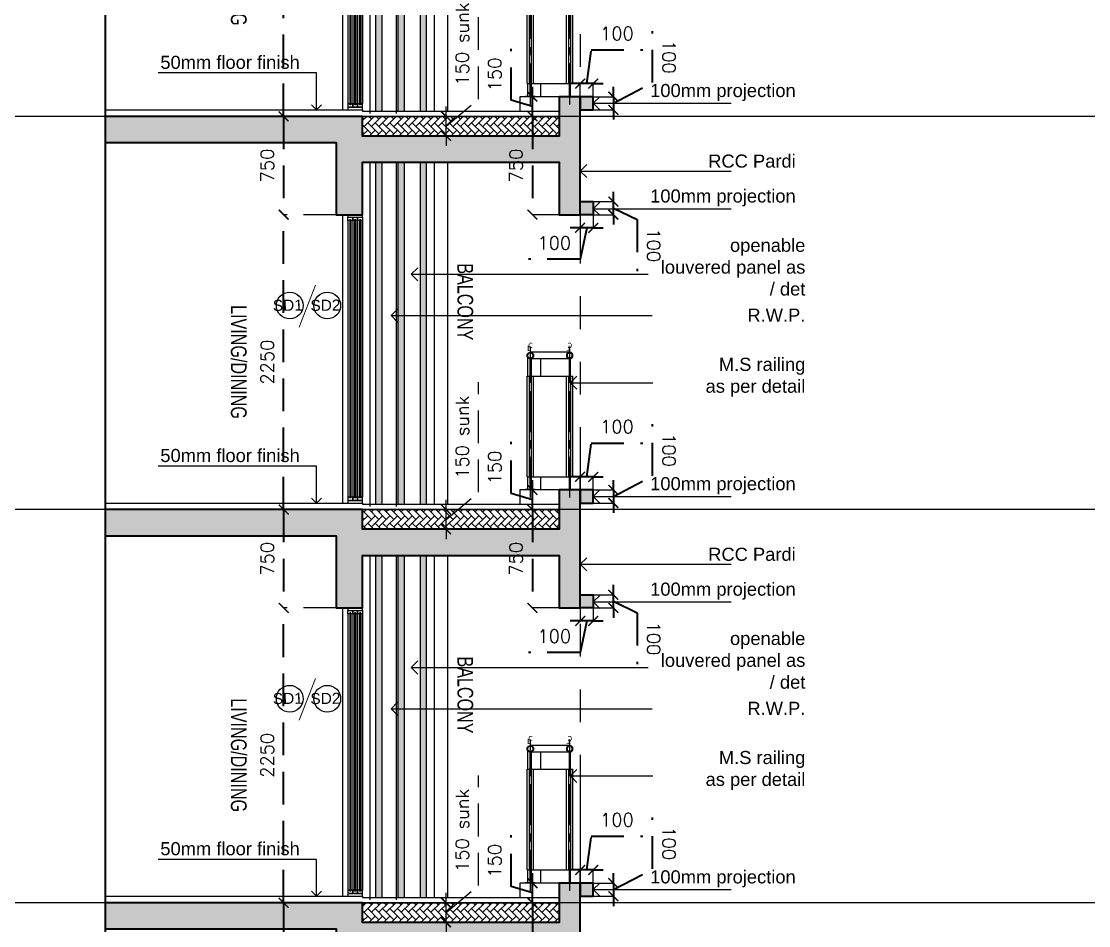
# Model space of a CAD drawing. Header units: millimetres. Extents: x 1066295 to 1300022, y -5734212 to -5454663.
# Drawn here: x 1157993 to 1166134, y -5626168 to -5619268 of the extents above; entities that cross this region are included whole.
import ezdxf
from ezdxf.enums import TextEntityAlignment as Align

# ---------------------------------------------------------------- set-up
doc = ezdxf.new("R2010")
doc.units = ezdxf.units.MM
doc.header["$LTSCALE"] = 1000
doc.header["$MEASUREMENT"] = 0
for name, pattern in [('AUDIT_D_120904163729-0', [0]), ('T9_PROFILE SECTIONS$0$AUDIT_D_120904163729-0', [0]), ('T9_PROFILE SECTIONS$0$CENTER', [2, 1.25, -0.25, 0.25, -0.25]), ('T9_PROFILE SECTIONS$0$HIDDEN', [0.375, 0.25, -0.125]), ('T9_PROFILE SECTIONS$0$HIDDEN2', [0.1875, 0.125, -0.0625]), ('T9_PROFILE SECTIONS$0$PHANTOM2', [1.25, 0.625, -0.125, 0.125, -0.125, 0.125, -0.125]), ('T9_PROFILE SECTIONS$0$T10(T7 IS SIMILAR BUT MIRROR) - DIMENSION & TEXTING$0$HIDDEN', [0.375, 0.25, -0.125]), ('T9_PROFILE SECTIONS$0$T8_PROFILE SECTIONS$0$HIDDEN', [0.375, 0.25, -0.125])]:
    doc.linetypes.add(name, pattern=pattern)
doc.layers.get('0').update_dxf_attribs({"linetype": 'AUDIT_D_120904163729-0'})
for name, color, linetype in [('T9_PROFILE SECTIONS$0$a-alu frame', 4, 'Continuous'), ('T9_PROFILE SECTIONS$0$A-BUILDING LINE TURNS HERE', 252, 'T9_PROFILE SECTIONS$0$PHANTOM2'), ('T9_PROFILE SECTIONS$0$A-DIM', 2, 'Continuous'), ('T9_PROFILE SECTIONS$0$a-ele', 8, 'Continuous'), ('T9_PROFILE SECTIONS$0$A-SUNK SLAB', 251, 'T9_PROFILE SECTIONS$0$AUDIT_D_120904163729-0'), ('T9_PROFILE SECTIONS$0$a-window', 5, 'Continuous'), ('T9_PROFILE SECTIONS$0$DETAIL TEXT', 84, 'T9_PROFILE SECTIONS$0$HIDDEN'), ('T9_PROFILE SECTIONS$0$Elev 01', 8, 'Continuous'), ('T9_PROFILE SECTIONS$0$Elev 01 @ 1', 8, 'Continuous'), ('T9_PROFILE SECTIONS$0$ELEV 5', 8, 'Continuous'), ('T9_PROFILE SECTIONS$0$F.F.L', 36, 'Continuous'), ('T9_PROFILE SECTIONS$0$GLASS', 5, 'Continuous'), ('T9_PROFILE SECTIONS$0$HATCH 150', 8, 'Continuous'), ('T9_PROFILE SECTIONS$0$Leader', 2, 'T9_PROFILE SECTIONS$0$AUDIT_D_120904163729-0'), ('T9_PROFILE SECTIONS$0$LEVEL', 7, 'Continuous'), ('T9_PROFILE SECTIONS$0$T10(T7 IS SIMILAR BUT MIRROR) - DIMENSION & TEXTING$0$A-DIMENSIONS', 2, 'T9_PROFILE SECTIONS$0$T10(T7 IS SIMILAR BUT MIRROR) - DIMENSION & TEXTING$0$HIDDEN'), ('T9_PROFILE SECTIONS$0$TEXT ROOM', 7, 'Continuous'), ('T9_PROFILE SECTIONS$0$TYPICAL UNITS$0$a-door-no', 104, 'Continuous')]:
    doc.layers.add(name, color=color, linetype=linetype)
for name, color, linetype, lineweight in [('T9_PROFILE SECTIONS$0$A-DIMENSION', 2, 'Continuous', 35), ('T9_PROFILE SECTIONS$0$A-SLAB', 3, 'Continuous', 35), ('T9_PROFILE SECTIONS$0$a-Text', 4, 'Continuous', 0), ('T9_PROFILE SECTIONS$0$R0-18-10-2014-T1-1st Podium Floor Plan$0$Text', 7, 'Continuous', 0), ('T9_PROFILE SECTIONS$0$T8_PROFILE SECTIONS$0$A-DIMENSION', 2, 'Continuous', 35)]:
    doc.layers.add(name, color=color, linetype=linetype, lineweight=lineweight)
doc.styles.add('T9_PROFILE SECTIONS$0$arial', font='sanss___.ttf')
doc.styles.add('T9_PROFILE SECTIONS$0$ARIAL ARROW', font='arial.ttf')
doc.styles.add('T9_PROFILE SECTIONS$0$Romans 1', font='romans.shx', dxfattribs={"height": 100})
doc.styles.add('T9_PROFILE SECTIONS$0$RSP_TXT 500', font='swisscl.ttf', dxfattribs={"height": 250})
doc.styles.add('T9_PROFILE SECTIONS$0$T8_PROFILE SECTIONS$0$Romans 1', font='romans.shx', dxfattribs={"height": 100})
doc.styles.add('T9_PROFILE SECTIONS$0$TYPICAL UNITS$0$LODHA STANDERD', font='sanss___.ttf')
doc.dimstyles.new('T9_PROFILE SECTIONS$0$ALPINE S', dxfattribs={"dimscale": 0, "dimtxt": 100, "dimasz": 75, "dimexe": 0, "dimexo": 0, "dimgap": 75, "dimtad": 1, "dimdec": 0, "dimzin": 0, "dimdsep": 46, "dimtxsty": 'T9_PROFILE SECTIONS$0$Romans 1', "dimblk": 'T9_PROFILE SECTIONS$0$_ArchTick', "dimcen": 0.09, "dimclrd": 256, "dimclre": 256, "dimclrt": 7, "dimadec": 0, "dimazin": 0, "dimtfac": 1, "dimtdec": 0, "dimtofl": 0, "dimtmove": 1, "dimatfit": 0, "dimldrblk": 'T9_PROFILE SECTIONS$0$_Open90', "dimfxl": 1, "dimtolj": 1, "dimtzin": 0, "dimarcsym": 0})
doc.dimstyles.new('T9_PROFILE SECTIONS$0$T8_PROFILE SECTIONS$0$ALPINE S', dxfattribs={"dimscale": 0, "dimtxt": 100, "dimasz": 75, "dimexe": 0, "dimexo": 0, "dimgap": 75, "dimtad": 1, "dimdec": 0, "dimzin": 0, "dimdsep": 46, "dimtxsty": 'T9_PROFILE SECTIONS$0$T8_PROFILE SECTIONS$0$Romans 1', "dimblk": 'T9_PROFILE SECTIONS$0$T8_PROFILE SECTIONS$0$_ArchTick', "dimcen": 0.09, "dimclrd": 256, "dimclre": 256, "dimclrt": 7, "dimadec": 0, "dimazin": 0, "dimtfac": 1, "dimtdec": 0, "dimtofl": 0, "dimtmove": 1, "dimatfit": 0, "dimldrblk": 'T9_PROFILE SECTIONS$0$T8_PROFILE SECTIONS$0$_Open90', "dimfxl": 1, "dimtolj": 1, "dimtzin": 0, "dimarcsym": 0})

# ---------------------------------------------------------------- blocks, each defined once
blk = doc.blocks.new('T9_PROFILE SECTIONS$0$A$C04612184')
at = {"layer": 'T9_PROFILE SECTIONS$0$LEVEL', "color": 8, "linetype": 'T9_PROFILE SECTIONS$0$HIDDEN2', "ltscale": 5}
for p, q in [((89.8181, 71.915), (-67.8271, 71.915)), ((89.8181, 68.915), (-67.8271, 68.915)), ((89.8181, 65.915), (-67.8271, 65.915))]:
    blk.add_line(p, q, dxfattribs=at)
blk = doc.blocks.new('T9_PROFILE SECTIONS$0$_ArchTick')
at = {"color": 0, "linetype": 'ByBlock', "const_width": 0.15}
blk.add_lwpolyline([(-0.5, -0.5), (0.5, 0.5)], dxfattribs=at)
blk = doc.blocks.new('T9_PROFILE SECTIONS$0$window with railing')
at = {"layer": 'T9_PROFILE SECTIONS$0$a-ele'}
blk.add_lwpolyline([(-11244.9, -340863.7), (-11244.9, -338663.7)], dxfattribs=at)
at = {"layer": 'T9_PROFILE SECTIONS$0$a-window', "color": 250}
for p, q in [((-11394.9, -338708.7), (-11394.9, -340818.7)), ((-11381.6, -338708.7), (-11381.6, -340818.7)), ((-11371.6, -338708.7), (-11371.6, -340818.7))]:
    blk.add_line(p, q, dxfattribs=at)
at = {"layer": 'T9_PROFILE SECTIONS$0$a-window', "color": 1}
for p, q in [((-11357.4, -338708.7), (-11357.4, -340818.7)), ((-11319.9, -338708.7), (-11319.9, -340818.7)), ((-11319.9, -338708.7), (-11319.9, -340818.7)), ((-11282.4, -338708.7), (-11282.4, -340818.7))]:
    blk.add_line(p, q, dxfattribs=at)
at = {"layer": 'T9_PROFILE SECTIONS$0$a-window', "color": 5}
for p, q in [((-11344.1, -338708.7), (-11344.1, -340818.7)), ((-11334.1, -338708.7), (-11334.1, -340818.7)), ((-11306.6, -338708.7), (-11306.6, -340818.7)), ((-11296.6, -338708.7), (-11296.6, -340818.7))]:
    blk.add_line(p, q, dxfattribs=at)
at = {"layer": 'T9_PROFILE SECTIONS$0$a-window', "color": 4}
for points in [[(-11394.9, -338683.7), (-11394.9, -338663.7), (-11282.4, -338663.7), (-11282.4, -338683.7)], [(-11371.6, -338708.7), (-11357.4, -338708.7), (-11357.4, -338683.7), (-11394.9, -338683.7), (-11394.9, -338708.7), (-11381.6, -338708.7), (-11381.6, -338702.7), (-11371.6, -338702.7)], [(-11334.1, -338708.7), (-11319.9, -338708.7), (-11319.9, -338683.7), (-11357.4, -338683.7), (-11357.4, -338708.7), (-11344.1, -338708.7), (-11344.1, -338702.7), (-11334.1, -338702.7)], [(-11296.6, -338708.7), (-11282.4, -338708.7), (-11282.4, -338683.7), (-11319.9, -338683.7), (-11319.9, -338708.7), (-11306.6, -338708.7), (-11306.6, -338702.7), (-11296.6, -338702.7)], [(-11371.6, -340818.7), (-11357.4, -340818.7), (-11357.4, -340843.7), (-11394.9, -340843.7), (-11394.9, -340818.7), (-11381.6, -340818.7), (-11381.6, -340824.7), (-11371.6, -340824.7)], [(-11394.9, -340863.7), (-11394.9, -340843.7), (-11282.4, -340843.7), (-11282.4, -340863.7)], [(-11334.1, -340818.7), (-11319.9, -340818.7), (-11319.9, -340843.7), (-11357.4, -340843.7), (-11357.4, -340818.7), (-11344.1, -340818.7), (-11344.1, -340824.7), (-11334.1, -340824.7)], [(-11296.6, -340818.7), (-11282.4, -340818.7), (-11282.4, -340843.7), (-11319.9, -340843.7), (-11319.9, -340818.7), (-11306.6, -340818.7), (-11306.6, -340824.7), (-11296.6, -340824.7)]]:
    blk.add_lwpolyline(points, close=True, dxfattribs=at)
blk = doc.blocks.new('T9_PROFILE SECTIONS$0$A$C6E3644B4')
at = {"layer": 'T9_PROFILE SECTIONS$0$A-DIM', "ltscale": 0.7}
h = blk.add_hatch(color=8, dxfattribs=at)
edge = h.paths.add_edge_path()
edge.add_arc((0, 1025), 25, 0, 360)
edge = h.paths.add_edge_path(flags=17)
edge.add_arc((0, 1025), 20, 0, 360)
for points in [[(6, 868.7), (-6, 868.7), (-6, 843.7), (6, 843.7)], [(6, 130), (-6, 130), (-6, 105), (6, 105)]]:
    blk.add_hatch(color=8, dxfattribs=at).paths.add_polyline_path(points)
at = {"layer": 'T9_PROFILE SECTIONS$0$A-DIM', "color": 5, "linetype": 'T9_PROFILE SECTIONS$0$CENTER', "ltscale": 0.25}
blk.add_line((0, -59), (0, 1094.7), dxfattribs=at)
at = {"layer": 'T9_PROFILE SECTIONS$0$A-DIM', "ltscale": 0.7}
for p, q in [((-5, 1000.1), (-5, 868.4)), ((5, 1000.1), (5, 868.4)), ((25, 868.4), (-25, 868.4)), ((-25, 100.4), (-25, 868.4)), ((25, 100.4), (25, 868.4)), ((25, 100.4), (-25, 100.4)), ((-5, 100.4), (-5, 5)), ((5, 100.4), (5, 5))]:
    blk.add_line(p, q, dxfattribs=at)
blk.add_lwpolyline([(37.5, 5), (-37.5, 5), (-37.5, 0), (37.5, 0)], close=True, dxfattribs=at)
for radius in [25, 20]:
    blk.add_circle((0, 1025), radius, dxfattribs=at)
at = {"layer": 'T9_PROFILE SECTIONS$0$GLASS', "ltscale": 0.7}
for points in [[(-6, 868.4), (-6, 843.7), (6, 843.7), (6, 868.4)], [(-6, 105), (6, 105), (6, 868.4), (-6, 868.4)], [(-6, 130), (-6, 105), (6, 105), (6, 130)]]:
    blk.add_lwpolyline(points, close=True, dxfattribs=at)
at = {"layer": 'T9_PROFILE SECTIONS$0$DETAIL TEXT', "color": 0, "char_height": 40, "width": 489.252, "attachment_point": 1, "style": 'T9_PROFILE SECTIONS$0$arial'}
for s, insert in [('{\\fCalibri|b0|i0|c0|p34;C}', (-17.8, 1122.7)), ('{\\fCalibri|b0|i0|c0|p34;L}', (-2.8, 1100.5))]:
    blk.add_mtext(s, dxfattribs=dict(at, insert=insert))
blk = doc.blocks.new('*D320')
at = {"layer": 'T9_PROFILE SECTIONS$0$A-DIMENSION', "linetype": 'T9_PROFILE SECTIONS$0$HIDDEN', "lineweight": -2, "transparency": 16777216}
for p, q in [((1197835.7, -5678568.8), (1197835.7, -5678167)), ((1198585.7, -5678568.8), (1198585.7, -5678167))]:
    blk.add_line(p, q, dxfattribs=at)
at = {"layer": 'T9_PROFILE SECTIONS$0$A-DIMENSION', "linetype": 'T9_PROFILE SECTIONS$0$HIDDEN', "transparency": 16777216}
blk.add_line((1198585.7, -5678167), (1197835.7, -5678167), dxfattribs=at)
at = {"layer": 'T9_PROFILE SECTIONS$0$A-DIMENSION', "linetype": 'ByBlock', "transparency": 16777216, "xscale": 75, "yscale": 75, "zscale": 75, "rotation": 180}
blk.add_blockref('T9_PROFILE SECTIONS$0$_ArchTick', (1197835.7, -5678167), dxfattribs=at)
at = {"layer": 'T9_PROFILE SECTIONS$0$A-DIMENSION', "linetype": 'ByBlock', "transparency": 16777216, "xscale": 75, "yscale": 75, "zscale": 75}
blk.add_blockref('T9_PROFILE SECTIONS$0$_ArchTick', (1198585.7, -5678167), dxfattribs=at)
at = {"layer": 'T9_PROFILE SECTIONS$0$A-DIMENSION', "color": 7, "linetype": 'ByBlock', "transparency": 16777216, "insert": (1198210.7, -5678042), "char_height": 100, "attachment_point": 5, "style": 'T9_PROFILE SECTIONS$0$Romans 1'}
blk.add_mtext('\\A1;750', dxfattribs=at)
blk = doc.blocks.new('T9_PROFILE SECTIONS$0$_Open90')
at = {"color": 0, "linetype": 'ByBlock', "lineweight": -2}
for p, q in [((0, 0), (-1, 0)), ((-0.5, 0.5), (0, 0)), ((0, 0), (-0.5, -0.5))]:
    blk.add_line(p, q, dxfattribs=at)
blk = doc.blocks.new('*D321')
at = {"layer": 'T9_PROFILE SECTIONS$0$A-DIMENSION', "linetype": 'T9_PROFILE SECTIONS$0$HIDDEN', "lineweight": -2, "transparency": 16777216}
for p, q in [((1198585.7, -5678568.8), (1198585.7, -5678167)), ((1200835.7, -5678568.8), (1200835.7, -5678167))]:
    blk.add_line(p, q, dxfattribs=at)
at = {"layer": 'T9_PROFILE SECTIONS$0$A-DIMENSION', "linetype": 'T9_PROFILE SECTIONS$0$HIDDEN', "transparency": 16777216}
blk.add_line((1198585.7, -5678167), (1200835.7, -5678167), dxfattribs=at)
at = {"layer": 'T9_PROFILE SECTIONS$0$A-DIMENSION', "linetype": 'ByBlock', "transparency": 16777216, "xscale": 75, "yscale": 75, "zscale": 75, "rotation": 180}
blk.add_blockref('T9_PROFILE SECTIONS$0$_ArchTick', (1198585.7, -5678167), dxfattribs=at)
at = {"layer": 'T9_PROFILE SECTIONS$0$A-DIMENSION', "linetype": 'ByBlock', "transparency": 16777216, "xscale": 75, "yscale": 75, "zscale": 75}
blk.add_blockref('T9_PROFILE SECTIONS$0$_ArchTick', (1200835.7, -5678167), dxfattribs=at)
at = {"layer": 'T9_PROFILE SECTIONS$0$A-DIMENSION', "color": 7, "linetype": 'ByBlock', "transparency": 16777216, "insert": (1199710.7, -5678042), "char_height": 100, "attachment_point": 5, "style": 'T9_PROFILE SECTIONS$0$Romans 1'}
blk.add_mtext('\\A1;2250', dxfattribs=at)
blk = doc.blocks.new('T9_PROFILE SECTIONS$0$T8_PROFILE SECTIONS$0$_ArchTick')
at = {"color": 0, "linetype": 'ByBlock', "const_width": 0.15}
blk.add_lwpolyline([(-0.5, -0.5), (0.5, 0.5)], dxfattribs=at)
blk = doc.blocks.new('*D322')
at = {"layer": 'T9_PROFILE SECTIONS$0$T8_PROFILE SECTIONS$0$A-DIMENSION', "linetype": 'T9_PROFILE SECTIONS$0$T8_PROFILE SECTIONS$0$HIDDEN', "transparency": 16777216}
for p, q in [((1198835.8, -5680428.8, 0), (1198835.8, -5680353.8, 0)), ((1198835.8, -5680528.8, 0), (1198835.8, -5680428.8, 0)), ((1198835.8, -5680478.8, 0), (1199093.4, -5680512.9, 0)), ((1198835.8, -5680528.8, 0), (1198835.8, -5680603.8, 0)), ((1199093.4, -5680512.9, 0), (1199093.4, -5680905.7, 0))]:
    blk.add_line(p, q, dxfattribs=at)
at = {"layer": 'T9_PROFILE SECTIONS$0$T8_PROFILE SECTIONS$0$A-DIMENSION', "linetype": 'T9_PROFILE SECTIONS$0$T8_PROFILE SECTIONS$0$HIDDEN', "lineweight": -2, "transparency": 16777216}
for p, q in [((1198735.7, -5680428.8, 0), (1198835.8, -5680428.8, 0)), ((1198735.7, -5680528.8, 0), (1198835.8, -5680528.8, 0))]:
    blk.add_line(p, q, dxfattribs=at)
at = {"layer": 'T9_PROFILE SECTIONS$0$T8_PROFILE SECTIONS$0$A-DIMENSION', "linetype": 'ByBlock', "transparency": 16777216, "xscale": 75, "yscale": 75, "zscale": 75}
for p, rotation in [((1198835.8, -5680428.8, 0), 270), ((1198835.8, -5680528.8, 0), 90.00000000000001)]:
    blk.add_blockref('T9_PROFILE SECTIONS$0$T8_PROFILE SECTIONS$0$_ArchTick', p, dxfattribs=dict(at, rotation=rotation))
at = {"layer": 'T9_PROFILE SECTIONS$0$T8_PROFILE SECTIONS$0$A-DIMENSION', "color": 7, "linetype": 'ByBlock', "transparency": 16777216, "insert": (1199218.4, -5680709.3, 0), "char_height": 100, "attachment_point": 5, "rotation": 270, "style": 'T9_PROFILE SECTIONS$0$T8_PROFILE SECTIONS$0$Romans 1'}
blk.add_mtext('\\A1;100', dxfattribs=at)
blk = doc.blocks.new('T9_PROFILE SECTIONS$0$T8_PROFILE SECTIONS$0$_Open90')
at = {"color": 0, "linetype": 'ByBlock', "lineweight": -2}
for p, q in [((0, 0), (-1, 0)), ((-0.5, 0.5), (0, 0)), ((0, 0), (-0.5, -0.5))]:
    blk.add_line(p, q, dxfattribs=at)
blk = doc.blocks.new('*D323')
at = {"layer": 'T9_PROFILE SECTIONS$0$T8_PROFILE SECTIONS$0$A-DIMENSION', "linetype": 'T9_PROFILE SECTIONS$0$T8_PROFILE SECTIONS$0$HIDDEN', "lineweight": -2, "transparency": 16777216}
for p, q in [((1198635.7, -5680528.8, 0), (1198635.7, -5680682, 0)), ((1198735.7, -5680528.8, 0), (1198735.7, -5680682, 0))]:
    blk.add_line(p, q, dxfattribs=at)
at = {"layer": 'T9_PROFILE SECTIONS$0$T8_PROFILE SECTIONS$0$A-DIMENSION', "linetype": 'T9_PROFILE SECTIONS$0$T8_PROFILE SECTIONS$0$HIDDEN', "transparency": 16777216}
for p, q in [((1198635.7, -5680682, 0), (1198560.7, -5680682, 0)), ((1198735.7, -5680682, 0), (1198635.7, -5680682, 0)), ((1198685.7, -5680682, 0), (1198843.7, -5680981.1, 0)), ((1198735.7, -5680682, 0), (1198810.7, -5680682, 0)), ((1198843.7, -5680981.1, 0), (1199236.5, -5680981.1, 0))]:
    blk.add_line(p, q, dxfattribs=at)
at = {"layer": 'T9_PROFILE SECTIONS$0$T8_PROFILE SECTIONS$0$A-DIMENSION', "linetype": 'ByBlock', "transparency": 16777216, "xscale": 75, "yscale": 75, "zscale": 75}
blk.add_blockref('T9_PROFILE SECTIONS$0$T8_PROFILE SECTIONS$0$_ArchTick', (1198635.7, -5680682, 0), dxfattribs=at)
at = {"layer": 'T9_PROFILE SECTIONS$0$T8_PROFILE SECTIONS$0$A-DIMENSION', "linetype": 'ByBlock', "transparency": 16777216, "xscale": 75, "yscale": 75, "zscale": 75, "rotation": 180}
blk.add_blockref('T9_PROFILE SECTIONS$0$T8_PROFILE SECTIONS$0$_ArchTick', (1198735.7, -5680682, 0), dxfattribs=at)
at = {"layer": 'T9_PROFILE SECTIONS$0$T8_PROFILE SECTIONS$0$A-DIMENSION', "color": 7, "linetype": 'ByBlock', "transparency": 16777216, "insert": (1199040.1, -5681106.1, 0), "char_height": 100, "attachment_point": 5, "rotation": 180, "style": 'T9_PROFILE SECTIONS$0$T8_PROFILE SECTIONS$0$Romans 1'}
blk.add_mtext('\\A1;100', dxfattribs=at)
blk = doc.blocks.new('*D324')
at = {"layer": 'T9_PROFILE SECTIONS$0$T8_PROFILE SECTIONS$0$A-DIMENSION', "linetype": 'T9_PROFILE SECTIONS$0$T8_PROFILE SECTIONS$0$HIDDEN', "transparency": 16777216}
for p, q in [((1197495, -5680428, 0), (1197495, -5680035.2, 0)), ((1197735.7, -5680428.8, 0), (1197735.7, -5680353.8, 0)), ((1197735.7, -5680478.8, 0), (1197495, -5680428, 0)), ((1197735.7, -5680528.8, 0), (1197735.7, -5680428.8, 0)), ((1197735.7, -5680528.8, 0), (1197735.7, -5680603.8, 0))]:
    blk.add_line(p, q, dxfattribs=at)
at = {"layer": 'T9_PROFILE SECTIONS$0$T8_PROFILE SECTIONS$0$A-DIMENSION', "linetype": 'T9_PROFILE SECTIONS$0$T8_PROFILE SECTIONS$0$HIDDEN', "lineweight": -2, "transparency": 16777216}
for p, q in [((1197835.7, -5680428.8, 0), (1197735.7, -5680428.8, 0)), ((1197835.7, -5680528.8, 0), (1197735.7, -5680528.8, 0))]:
    blk.add_line(p, q, dxfattribs=at)
at = {"layer": 'T9_PROFILE SECTIONS$0$T8_PROFILE SECTIONS$0$A-DIMENSION', "linetype": 'ByBlock', "transparency": 16777216, "xscale": 75, "yscale": 75, "zscale": 75}
for p, rotation in [((1197735.7, -5680428.8, 0), 270), ((1197735.7, -5680528.8, 0), 90.00000000000001)]:
    blk.add_blockref('T9_PROFILE SECTIONS$0$T8_PROFILE SECTIONS$0$_ArchTick', p, dxfattribs=dict(at, rotation=rotation))
at = {"layer": 'T9_PROFILE SECTIONS$0$T8_PROFILE SECTIONS$0$A-DIMENSION', "color": 7, "linetype": 'ByBlock', "transparency": 16777216, "insert": (1197620, -5680231.6, 0), "char_height": 100, "attachment_point": 5, "rotation": 270, "style": 'T9_PROFILE SECTIONS$0$T8_PROFILE SECTIONS$0$Romans 1'}
blk.add_mtext('\\A1;100', dxfattribs=at)
blk = doc.blocks.new('*D325')
at = {"layer": 'T9_PROFILE SECTIONS$0$T8_PROFILE SECTIONS$0$A-DIMENSION', "linetype": 'T9_PROFILE SECTIONS$0$T8_PROFILE SECTIONS$0$HIDDEN', "lineweight": -2, "transparency": 16777216}
for p, q in [((1197835.7, -5680528.8, 0), (1197835.7, -5680682, 0)), ((1197935.7, -5680528.8, 0), (1197935.7, -5680682, 0))]:
    blk.add_line(p, q, dxfattribs=at)
at = {"layer": 'T9_PROFILE SECTIONS$0$T8_PROFILE SECTIONS$0$A-DIMENSION', "linetype": 'T9_PROFILE SECTIONS$0$T8_PROFILE SECTIONS$0$HIDDEN', "transparency": 16777216}
for p, q in [((1197835.7, -5680682, 0), (1197760.7, -5680682, 0)), ((1197885.7, -5680682, 0), (1197798.7, -5680864.6, 0)), ((1197835.7, -5680682, 0), (1197935.7, -5680682, 0)), ((1197935.7, -5680682, 0), (1198010.7, -5680682, 0)), ((1197798.7, -5680864.6, 0), (1197405.8, -5680864.6, 0))]:
    blk.add_line(p, q, dxfattribs=at)
at = {"layer": 'T9_PROFILE SECTIONS$0$T8_PROFILE SECTIONS$0$A-DIMENSION', "linetype": 'ByBlock', "transparency": 16777216, "xscale": 75, "yscale": 75, "zscale": 75}
blk.add_blockref('T9_PROFILE SECTIONS$0$T8_PROFILE SECTIONS$0$_ArchTick', (1197835.7, -5680682, 0), dxfattribs=at)
at = {"layer": 'T9_PROFILE SECTIONS$0$T8_PROFILE SECTIONS$0$A-DIMENSION', "linetype": 'ByBlock', "transparency": 16777216, "xscale": 75, "yscale": 75, "zscale": 75, "rotation": 180}
blk.add_blockref('T9_PROFILE SECTIONS$0$T8_PROFILE SECTIONS$0$_ArchTick', (1197935.7, -5680682, 0), dxfattribs=at)
at = {"layer": 'T9_PROFILE SECTIONS$0$T8_PROFILE SECTIONS$0$A-DIMENSION', "color": 7, "linetype": 'ByBlock', "transparency": 16777216, "insert": (1197602.3, -5680989.6, 0), "char_height": 100, "attachment_point": 5, "rotation": 180, "style": 'T9_PROFILE SECTIONS$0$T8_PROFILE SECTIONS$0$Romans 1'}
blk.add_mtext('\\A1;100', dxfattribs=at)
blk = doc.blocks.new('*D326')
at = {"layer": 'T9_PROFILE SECTIONS$0$A-DIMENSION', "linetype": 'T9_PROFILE SECTIONS$0$HIDDEN', "lineweight": -2, "transparency": 16777216}
for p, q in [((1197835.7, -5680296.8), (1197835.7, -5680064.7)), ((1198585.7, -5680296.8), (1198585.7, -5680064.7))]:
    blk.add_line(p, q, dxfattribs=at)
at = {"layer": 'T9_PROFILE SECTIONS$0$A-DIMENSION', "linetype": 'T9_PROFILE SECTIONS$0$HIDDEN', "transparency": 16777216}
blk.add_line((1198585.7, -5680064.7), (1197835.7, -5680064.7), dxfattribs=at)
at = {"layer": 'T9_PROFILE SECTIONS$0$A-DIMENSION', "linetype": 'ByBlock', "transparency": 16777216, "xscale": 75, "yscale": 75, "zscale": 75, "rotation": 180}
blk.add_blockref('T9_PROFILE SECTIONS$0$_ArchTick', (1197835.7, -5680064.7), dxfattribs=at)
at = {"layer": 'T9_PROFILE SECTIONS$0$A-DIMENSION', "linetype": 'ByBlock', "transparency": 16777216, "xscale": 75, "yscale": 75, "zscale": 75}
blk.add_blockref('T9_PROFILE SECTIONS$0$_ArchTick', (1198585.7, -5680064.7), dxfattribs=at)
at = {"layer": 'T9_PROFILE SECTIONS$0$A-DIMENSION', "color": 7, "linetype": 'ByBlock', "transparency": 16777216, "insert": (1198210.7, -5679939.7), "char_height": 100, "attachment_point": 5, "style": 'T9_PROFILE SECTIONS$0$Romans 1'}
blk.add_mtext('\\A1;750', dxfattribs=at)
blk = doc.blocks.new('*D327')
at = {"layer": 'T9_PROFILE SECTIONS$0$A-DIMENSION', "linetype": 'T9_PROFILE SECTIONS$0$HIDDEN', "transparency": 16777216}
for p, q in [((1198660.7, -5680064.7), (1198709.5, -5679902.2)), ((1198709.5, -5679902.2), (1199102.3, -5679902.2)), ((1198585.7, -5680064.7), (1198510.7, -5680064.7)), ((1198585.7, -5680064.7), (1198735.7, -5680064.7)), ((1198735.7, -5680064.7), (1198810.7, -5680064.7))]:
    blk.add_line(p, q, dxfattribs=at)
at = {"layer": 'T9_PROFILE SECTIONS$0$A-DIMENSION', "linetype": 'T9_PROFILE SECTIONS$0$HIDDEN', "lineweight": -2, "transparency": 16777216}
for p, q in [((1198585.7, -5680296.9), (1198585.7, -5680064.7)), ((1198735.7, -5680296.9), (1198735.7, -5680064.7))]:
    blk.add_line(p, q, dxfattribs=at)
at = {"layer": 'T9_PROFILE SECTIONS$0$A-DIMENSION', "linetype": 'ByBlock', "transparency": 16777216, "xscale": 75, "yscale": 75, "zscale": 75}
blk.add_blockref('T9_PROFILE SECTIONS$0$_ArchTick', (1198585.7, -5680064.7), dxfattribs=at)
at = {"layer": 'T9_PROFILE SECTIONS$0$A-DIMENSION', "linetype": 'ByBlock', "transparency": 16777216, "xscale": 75, "yscale": 75, "zscale": 75, "rotation": 180}
blk.add_blockref('T9_PROFILE SECTIONS$0$_ArchTick', (1198735.7, -5680064.7), dxfattribs=at)
at = {"layer": 'T9_PROFILE SECTIONS$0$A-DIMENSION', "color": 7, "linetype": 'ByBlock', "transparency": 16777216, "insert": (1198905.9, -5679777.2), "char_height": 100, "attachment_point": 5, "style": 'T9_PROFILE SECTIONS$0$Romans 1'}
blk.add_mtext('\\A1;150', dxfattribs=at)
blk = doc.blocks.new('*D328')
at = {"layer": 'T9_PROFILE SECTIONS$0$T10(T7 IS SIMILAR BUT MIRROR) - DIMENSION & TEXTING$0$A-DIMENSIONS', "lineweight": -2, "transparency": 16777216}
for p, q in [((1198435.7, -5679406.1), (1198360.7, -5679406.1)), ((1198435.7, -5679406.1), (1198585.7, -5679406.1)), ((1198510.7, -5679406.1), (1198717.3, -5679654.3)), ((1198585.7, -5679406.1), (1198660.7, -5679406.1)), ((1198717.3, -5679654.3), (1199557.8, -5679654.3))]:
    blk.add_line(p, q, dxfattribs=at)
at = {"layer": 'T9_PROFILE SECTIONS$0$T10(T7 IS SIMILAR BUT MIRROR) - DIMENSION & TEXTING$0$A-DIMENSIONS', "linetype": 'T9_PROFILE SECTIONS$0$HIDDEN', "lineweight": -2, "transparency": 16777216}
for p, q in [((1198435.7, -5679546.9), (1198435.7, -5679406.1)), ((1198585.7, -5679546.9), (1198585.7, -5679406.1))]:
    blk.add_line(p, q, dxfattribs=at)
at = {"layer": 'T9_PROFILE SECTIONS$0$T10(T7 IS SIMILAR BUT MIRROR) - DIMENSION & TEXTING$0$A-DIMENSIONS', "linetype": 'ByBlock', "lineweight": -2, "transparency": 16777216, "xscale": 75, "yscale": 75, "zscale": 75}
blk.add_blockref('T9_PROFILE SECTIONS$0$_ArchTick', (1198435.7, -5679406.1), dxfattribs=at)
at = {"layer": 'T9_PROFILE SECTIONS$0$T10(T7 IS SIMILAR BUT MIRROR) - DIMENSION & TEXTING$0$A-DIMENSIONS', "linetype": 'ByBlock', "lineweight": -2, "transparency": 16777216, "xscale": 75, "yscale": 75, "zscale": 75, "rotation": 180}
blk.add_blockref('T9_PROFILE SECTIONS$0$_ArchTick', (1198585.7, -5679406.1), dxfattribs=at)
at = {"layer": 'T9_PROFILE SECTIONS$0$T10(T7 IS SIMILAR BUT MIRROR) - DIMENSION & TEXTING$0$A-DIMENSIONS', "color": 7, "linetype": 'ByBlock', "transparency": 16777216, "insert": (1199137.5, -5679529.3), "char_height": 100, "attachment_point": 5, "style": 'T9_PROFILE SECTIONS$0$Romans 1', "bg_fill": 3, "box_fill_scale": 1.25, "bg_fill_color": 256, "bg_fill_true_color": 13158600, "bg_fill_transparency": 0}
blk.add_mtext('\\A1;150 sunk', dxfattribs=at)
blk = doc.blocks.new('T9_PROFILE SECTIONS$0$TYPICAL UNITS$0$B-flat-33')
at = {"layer": 'T9_PROFILE SECTIONS$0$TYPICAL UNITS$0$a-door-no'}
blk.add_ellipse((14108, 1402), major_axis=(0, -181), ratio=0.999989, dxfattribs=at)
at = {"layer": 'T9_PROFILE SECTIONS$0$TYPICAL UNITS$0$a-door-no', "style": 'T9_PROFILE SECTIONS$0$TYPICAL UNITS$0$LODHA STANDERD', "oblique": 0, "width": 0.999989}
blk.add_attdef('OP1', text='', height=150, rotation=0.7592, dxfattribs=at).set_placement((14117, 1332), align=Align.CENTER)
blk = doc.blocks.new('T9_PROFILE SECTIONS$0$vfd')
at = {"layer": 'T9_PROFILE SECTIONS$0$A-SUNK SLAB', "linetype": 'ByBlock'}
h = blk.add_hatch(dxfattribs=at)
h.set_pattern_fill('AR-HBONE', color=256, scale=10, angle=-90)
h.set_pattern_definition([(45, (1541.74, 9004.65), (2e-14, 56.5685425), [120, -40]), (135, (1570.026, 9032.933), (2e-14, 56.5685425), [120, -40])])
h.paths.add_polyline_path([(1198435.7, -5680268.8), (1198435.7, -5678768.8), (1198585.7, -5678768.8), (1198585.7, -5680268.8)])
at = {"layer": 'T9_PROFILE SECTIONS$0$Elev 01', "ltscale": 0.7}
for points in [[(1198865.7, -5680054.8), (1198840.7, -5680054.8), (1198840.7, -5680042.8), (1198865.7, -5680042.8)], [(1199604.5, -5680054.8), (1199579.5, -5680054.8), (1199579.5, -5680042.8), (1199604.5, -5680042.8)]]:
    blk.add_hatch(color=8, dxfattribs=at).paths.add_polyline_path(points)
h = blk.add_hatch(color=8, dxfattribs=at)
edge = h.paths.add_edge_path(flags=16)
edge.add_arc((1199760.7, -5680048.8), 20, -540, -180, ccw=False)
edge = h.paths.add_edge_path()
edge.add_arc((1199760.7, -5680048.8), 25, -540, -180, ccw=False)
at = {"layer": 'T9_PROFILE SECTIONS$0$ELEV 5', "ltscale": 0.7}
h = blk.add_hatch(color=256, dxfattribs=at)
h.dxf.hatch_style = 1
h.paths.add_polyline_path([(1201235.7, -5679257.7), (1201235.7, -5679207.7), (1198625.7, -5679207.7), (1198625.7, -5679257.7)])
h.paths.add_polyline_path([(1201235.7, -5679087.7), (1201235.7, -5679037.7), (1198625.7, -5679037.7), (1198625.7, -5679087.7)])
h.paths.add_polyline_path([(1201235.7, -5678917.7), (1201235.7, -5678867.7), (1198625.7, -5678867.7), (1198625.7, -5678917.7)])
at = {"layer": 'T9_PROFILE SECTIONS$0$HATCH 150'}
h = blk.add_hatch(color=8, dxfattribs=at)
h.dxf.hatch_style = 1
h.paths.add_polyline_path([(1198735.7, -5680268.8), (1198585.7, -5680268.8), (1198435.7, -5680268.8), (1198435.7, -5678768.8), (1198585.7, -5678768.8), (1198585.7, -5676805.5), (1198385.7, -5676805.5), (1198385.7, -5678568.8), (1197835.7, -5678568.8), (1197835.7, -5678768.8), (1198235.7, -5678768.8), (1198235.7, -5680268.8), (1197835.7, -5680268.8), (1197835.7, -5680428.8), (1198735.7, -5680428.8)])
h = blk.add_hatch(dxfattribs=at)
h.set_pattern_fill('AR-SAND', color=8, scale=10, angle=-90)
h.set_pattern_definition([(37.5, (-6115.142, 9004.649), (-0.62993358, 19.26823769), [0, -15.2, 0, -17, 0, -16.25]), (7.5, (-6115.142, 9004.649), (17.69776705, 28.22146065), [0, -8.2, 0, -13.7, 0, -5.25]), (327.5, (-6127.442, 9004.649), (31.141418618, 0.056590535), [0, -5, 0, -18, 0, -23.5]), (317.5, (-6127.442, 9004.65), (30.06126605, 8.77675565), [0, -2.5, 0, -11.8, 0, -13.5])])
h.paths.add_polyline_path([(1197935.7, -5680428.8), (1197935.7, -5680528.8), (1197835.7, -5680528.8), (1197835.7, -5680428.8)])
h.paths.add_polyline_path([(1198635.7, -5680428.8), (1198635.7, -5680528.8), (1198735.7, -5680528.8), (1198735.7, -5680428.8)])
at = {"layer": 'T9_PROFILE SECTIONS$0$A-SLAB', "linetype": 'ByBlock', "elevation": 0}
for points in [[(1198735.7, -5680268.8), (1198585.7, -5680268.8), (1198435.7, -5680268.8), (1198435.7, -5678768.8), (1198585.7, -5678768.8), (1198585.7, -5676805.5), (1198385.7, -5676805.5), (1198385.7, -5678568.8), (1197835.7, -5678568.8), (1197835.7, -5678768.8), (1198235.7, -5678768.8), (1198235.7, -5680268.8), (1197835.7, -5680268.8), (1197835.7, -5680428.8), (1198735.7, -5680428.8)], [(1197935.7, -5680428.8), (1197935.7, -5680528.8), (1197835.7, -5680528.8), (1197835.7, -5680428.8)], [(1198635.7, -5680428.8), (1198635.7, -5680528.8), (1198735.7, -5680528.8), (1198735.7, -5680428.8)]]:
    blk.add_lwpolyline(points, close=True, dxfattribs=at)
at = {"layer": 'T9_PROFILE SECTIONS$0$A-SUNK SLAB', "linetype": 'ByBlock', "elevation": 0}
blk.add_lwpolyline([(1198435.7, -5680268.8), (1198435.7, -5678768.8), (1198585.7, -5678768.8), (1198585.7, -5680268.8)], close=True, dxfattribs=at)
at = {"layer": 'T9_PROFILE SECTIONS$0$Elev 01', "color": 5, "linetype": 'T9_PROFILE SECTIONS$0$CENTER', "ltscale": 0.25}
blk.add_line((1198676.7, -5680048.8, 0), (1199830.4, -5680048.8, 0), dxfattribs=at)
at = {"layer": 'T9_PROFILE SECTIONS$0$Elev 01', "ltscale": 0.7}
for p, q in [((1198836.1, -5680043.8, -0.1), (1198740.7, -5680043.8, 0)), ((1198836.1, -5680053.8, -0.1), (1198740.7, -5680053.8, 0)), ((1198836.1, -5680023.8, -0.1), (1199604.1, -5680023.8, 0.1)), ((1198836.1, -5680023.8, -0.1), (1198836.1, -5680073.8, -0.1)), ((1198836.1, -5680073.8, -0.1), (1199604.1, -5680073.8, 0.1)), ((1198836.1, -5680073.8, -0.1), (1198836.1, -5680323.8, -0.1)), ((1199604.1, -5680023.8, 0.1), (1199604.1, -5680073.8, 0.1)), ((1199735.9, -5680043.8, 11.2), (1199604.1, -5680043.8, 0.1)), ((1199735.9, -5680053.8, 11.2), (1199604.1, -5680053.8, 0.1)), ((1199604.1, -5680073.8, 0.1), (1199604.1, -5680323.8, 0.1)), ((1199735.7, -5680348.8, 11.2), (1199735.7, -5680048.8, 0)), ((1199785.7, -5680348.8, 11.2), (1199785.7, -5680048.8, 0))]:
    blk.add_line(p, q, dxfattribs=at)
at = {"layer": 'T9_PROFILE SECTIONS$0$Elev 01', "linetype": 'ByBlock'}
for points in [[(1201235.7, -5678917.7), (1201235.7, -5678867.7), (1198625.7, -5678867.7), (1198625.7, -5678917.7)], [(1201235.7, -5679087.7), (1201235.7, -5679037.7), (1198625.7, -5679037.7), (1198625.7, -5679087.7)], [(1201235.7, -5679257.7), (1201235.7, -5679207.7), (1198625.7, -5679207.7), (1198625.7, -5679257.7)]]:
    blk.add_lwpolyline(points, close=True, dxfattribs=at)
at = {"layer": 'T9_PROFILE SECTIONS$0$Elev 01', "linetype": 'ByBlock', "elevation": 0}
blk.add_lwpolyline([(1198735.7, -5680268.8), (1198735.7, -5679968.8), (1198625.7, -5679968.8)], dxfattribs=at)
at = {"layer": 'T9_PROFILE SECTIONS$0$Elev 01', "ltscale": 0.7}
for points, elevation in [([(1198740.7, -5680011.3), (1198740.7, -5680086.3), (1198735.7, -5680086.3), (1198735.7, -5680011.3)], 0), ([(1198840.7, -5680054.8), (1198840.7, -5680042.8), (1199604.1, -5680042.8), (1199604.1, -5680054.8)], 0.1), ([(1198865.7, -5680054.8), (1198840.7, -5680054.8), (1198840.7, -5680042.8), (1198865.7, -5680042.8)], 0.1), ([(1199604.1, -5680054.8), (1199579.5, -5680054.8), (1199579.5, -5680042.8), (1199604.1, -5680042.8)], 0.1)]:
    blk.add_lwpolyline(points, close=True, dxfattribs=dict(at, elevation=elevation))
for radius in [25, 20]:
    blk.add_circle((1199760.7, -5680048.8, 11.2), radius, dxfattribs=at)
at = {"layer": 'T9_PROFILE SECTIONS$0$ELEV 5', "ltscale": 0.7}
for p, q in [((1198608.2, -5678827.3, 0), (1201235.9, -5678827.3, 0)), ((1198608.2, -5679027.3, 0), (1201235.9, -5679027.3, 0)), ((1198625.7, -5679318.8, 0), (1201235.7, -5679318.8)), ((1198625.7, -5679418.8, 0), (1201235.7, -5679418.8, 0)), ((1198740.7, -5680028.8, 0), (1198836.1, -5680028.8, 0)), ((1199604.1, -5680028.8, 0), (1199745.8, -5680028.8, 0)), ((1198735.7, -5680128.8, 0), (1198836.1, -5680128.8, 0)), ((1199604.1, -5680128.8, 0), (1199735.7, -5680128.8, 0))]:
    blk.add_line(p, q, dxfattribs=at)
at = {"layer": 'T9_PROFILE SECTIONS$0$F.F.L', "linetype": 'Continuous', "ltscale": 0.1, "elevation": 0}
blk.add_lwpolyline([(1198635.7, -5676805.5), (1198635.7, -5678768.8), (1198625.7, -5678768.8), (1198625.7, -5680268.8)], dxfattribs=at)
at = {"layer": 'T9_PROFILE SECTIONS$0$R0-18-10-2014-T1-1st Podium Floor Plan$0$Text'}
blk.add_line((1199978, -5678286.5, 0), (1200297.7, -5678409.7, 0), dxfattribs=at)
at = {"layer": 'T9_PROFILE SECTIONS$0$a-alu frame', "linetype": 'Continuous', "xscale": -1, "rotation": 270}
blk.add_blockref('T9_PROFILE SECTIONS$0$window with railing', (1539499.4, -5667374, 0), dxfattribs=at)
at = {"layer": 'T9_PROFILE SECTIONS$0$A-SLAB', "linetype": 'ByBlock', "xscale": -1, "rotation": 270}
blk.add_blockref('T9_PROFILE SECTIONS$0$A$C6E3644B4', (1198735.7, -5680348.8, 0), dxfattribs=at)
at = {"layer": 'T9_PROFILE SECTIONS$0$TEXT ROOM', "ltscale": 0.1}
ref = blk.add_blockref('T9_PROFILE SECTIONS$0$TYPICAL UNITS$0$B-flat-33', (1199353.7, -5670277.5, 0), dxfattribs=dict(at, xscale=0.5625, yscale=0.5625, zscale=0.5625, rotation=270))
ref.add_attrib('OP1', 'SD1', dxfattribs={"layer": 'T9_PROFILE SECTIONS$0$TYPICAL UNITS$0$a-door-no', "height": 84.37, "rotation": 270.75922, "style": 'T9_PROFILE SECTIONS$0$TYPICAL UNITS$0$LODHA STANDERD', "oblique": 0.00002, "width": 0.999989}).set_placement((1200102.5, -5678199.5, 0), align=Align.CENTER)
ref = blk.add_blockref('T9_PROFILE SECTIONS$0$TYPICAL UNITS$0$B-flat-33', (1199353.7, -5670564.1, 0), dxfattribs=dict(at, xscale=0.5625, yscale=0.5625, zscale=0.5625, rotation=270))
ref.add_attrib('OP1', 'SD2', dxfattribs={"layer": 'T9_PROFILE SECTIONS$0$TYPICAL UNITS$0$a-door-no', "height": 84.37, "rotation": 270.75922, "style": 'T9_PROFILE SECTIONS$0$TYPICAL UNITS$0$LODHA STANDERD', "oblique": 0.00002, "width": 0.999989}).set_placement((1200102.5, -5678486.1, 0), align=Align.CENTER)
at = {"layer": 'T9_PROFILE SECTIONS$0$a-Text', "char_height": 120, "attachment_point": 7, "rotation": 180, "style": 'T9_PROFILE SECTIONS$0$RSP_TXT 500'}
for s, insert in [('LIVING/DINING', (1200145.7, -5677762.9, 156.5)), ('BALCONY', (1200464.8, -5679490.9, 156.5))]:
    blk.add_mtext_dynamic_manual_height_columns(s, width=1106.248, gutter_width=500, heights=[0], dxfattribs=dict(at, insert=insert))
at = {"layer": 'T9_PROFILE SECTIONS$0$Elev 01 @ 1', "color": 0, "char_height": 40, "width": 489.252, "attachment_point": 3, "rotation": 270, "style": 'T9_PROFILE SECTIONS$0$arial'}
for s, insert in [('{\\fCalibri|b0|i0|c0|p34;L}', (1199836.3, -5680051.6, 0.1)), ('{\\fCalibri|b0|i0|c0|p34;C}', (1199858.4, -5680066.7, 0.1))]:
    blk.add_mtext(s, dxfattribs=dict(at, insert=insert))
at = {"layer": 'T9_PROFILE SECTIONS$0$R0-18-10-2014-T1-1st Podium Floor Plan$0$Text', "char_height": 100, "width": 1133.401, "rotation": 270, "style": 'T9_PROFILE SECTIONS$0$ARIAL ARROW'}
for s, insert, attachment_point in [('50mm floor finish   ', (1198946.8, -5677226.4, 0), 7), ('100mm projection\\P  ', (1197731.5, -5682073.1, 0), 9), ('100mm projection\\P  ', (1198536.3, -5682073.1, 0), 9), ('openable louvered panel as / det', (1200217.5, -5682146.6, 0), 9), ('RCC Pardi', (1198193.2, -5682073.1, 0), 9), ('M.S railing \\Pas per detail\\P  ', (1199280.2, -5682146.6, 0), 9), ('R.W.P.', (1200019.2, -5682146.6, 0), 9)]:
    blk.add_mtext(s, dxfattribs=dict(at, insert=insert, attachment_point=attachment_point))
at = {"layer": 'T9_PROFILE SECTIONS$0$A-DIMENSION', "linetype": 'ByBlock'}
for base, p1, p2, picture, middle in [((1197835.7, -5678167, 0), (1198585.7, -5678568.8, 0), (1197835.7, -5678568.8, 0), '*D320', (1198210.7, -5678042, 0)), ((1200835.7, -5678167, 0), (1198585.7, -5678568.8, 0), (1200835.7, -5678568.8, 0), '*D321', (1199710.7, -5678042, 0)), ((1198735.7, -5680064.7, 0), (1198585.7, -5680296.9, 0), (1198735.7, -5680296.9, 0), '*D327', (1198784.5, -5679777.2, 0)), ((1197835.7, -5680064.7, 0), (1198585.7, -5680296.8, 0), (1197835.7, -5680296.8, 0), '*D326', (1198210.7, -5679939.7, 0))]:
    dim = blk.add_linear_dim(base=base, p1=p1, p2=p2, dimstyle='T9_PROFILE SECTIONS$0$ALPINE S', override={"dimscale": 1, "dimfxl": 5, "dimlwd": 65535, "dimarcsym": 1}, dxfattribs=at)
    dim.commit()
    dim.dimension.update_dxf_attribs({"geometry": picture, "text_midpoint": middle})
at = {"layer": 'T9_PROFILE SECTIONS$0$T8_PROFILE SECTIONS$0$A-DIMENSION', "linetype": 'ByBlock'}
for base, p1, p2, angle, picture, middle in [((1197735.7, -5680428.8, 0), (1197835.7, -5680528.8, 0), (1197835.7, -5680428.8, 0), 270, '*D324', (1197495, -5680353, 0)), ((1198835.8, -5680428.8, 0), (1198735.7, -5680528.8, 0), (1198735.7, -5680428.8, 0), 270, '*D322', (1199093.4, -5680587.9, 0)), ((1197935.7, -5680682, 0), (1197835.7, -5680528.8, 0), (1197935.7, -5680528.8, 0), 180, '*D325', (1197723.7, -5680864.6, 0))]:
    dim = blk.add_linear_dim(base=base, p1=p1, p2=p2, angle=angle, dimstyle='T9_PROFILE SECTIONS$0$T8_PROFILE SECTIONS$0$ALPINE S', override={"dimscale": 1, "dimfxl": 5, "dimlwd": 65535, "dimarcsym": 1}, dxfattribs=at)
    dim.commit()
    dim.dimension.update_dxf_attribs({"geometry": picture, "text_midpoint": middle, "dimtype": 128})
dim = blk.add_linear_dim(base=(1198635.7, -5680682, 0), p1=(1198735.7, -5680528.8, 0), p2=(1198635.7, -5680528.8, 0), dimstyle='T9_PROFILE SECTIONS$0$T8_PROFILE SECTIONS$0$ALPINE S', override={"dimscale": 1, "dimfxl": 5, "dimlwd": 65535, "dimarcsym": 1}, dxfattribs=at)
dim.commit()
dim.dimension.update_dxf_attribs({"geometry": '*D323', "text_midpoint": (1198918.7, -5680981.1, 0), "dimtype": 128})
at = {"layer": 'T9_PROFILE SECTIONS$0$Leader'}
for points, override in [([(1198635.7, -5678417.2, 0), (1198916.7, -5678417.2, 0), (1198916.7, -5677208.6, 0)], {"dimscale": 1, "dimtad": 0}), ([(1200065.7, -5678986.2, 0), (1200065.7, -5680979, 0)], {"dimscale": 1, "dimasz": 100, "dimtad": 0, "dimclrd": 256}), ([(1200380.6, -5679140.7, 0), (1200380.6, -5680948.1, 0)], {"dimscale": 1, "dimasz": 100, "dimtad": 0, "dimclrd": 256}), ([(1199553.5, -5680354.3, 0), (1199553.5, -5680983.8, 0)], {"dimscale": 1, "dimasz": 100, "dimtad": 0, "dimclrd": 256}), ([(1198168.1, -5680428.8, 0), (1198168.1, -5680964.9, 0), (1198168.1, -5681580.6, 0)], {"dimscale": 1, "dimasz": 100, "dimtad": 0}), ([(1197880.9, -5680528.8, 0), (1197880.9, -5680964.9, 0), (1197880.9, -5681580.6, 0)], {"dimscale": 1, "dimasz": 100, "dimtad": 0}), ([(1198685.7, -5680528.8, 0), (1198685.7, -5680964.9, 0), (1198685.7, -5681580.6, 0)], {"dimscale": 1, "dimasz": 100, "dimtad": 0})]:
    blk.add_leader(points, dimstyle='T9_PROFILE SECTIONS$0$ALPINE S', override=override, dxfattribs=at)
at = {"layer": 'T9_PROFILE SECTIONS$0$T10(T7 IS SIMILAR BUT MIRROR) - DIMENSION & TEXTING$0$A-DIMENSIONS', "linetype": 'ByBlock'}
dim = blk.add_linear_dim(base=(1198585.7, -5679406.1, 0), p1=(1198435.7, -5679546.9, 0), p2=(1198585.7, -5679546.9, 0), text='<> sunk', dimstyle='T9_PROFILE SECTIONS$0$ALPINE S', override={"dimscale": 1, "dimfxl": 5, "dimtfill": 1, "dimarcsym": 1}, dxfattribs=at)
dim.commit()
dim.dimension.update_dxf_attribs({"geometry": '*D328', "text_midpoint": (1198792.3, -5679654.3, 0), "dimtype": 128})
blk = doc.blocks.new('T9_PROFILE SECTIONS$0$A$C269B28FE')
at = {"layer": 'T9_PROFILE SECTIONS$0$A-SLAB', "linetype": 'ByBlock'}
blk.add_lwpolyline([(-3623.4, -1664.8), (-3623.4, -48788.5), (-3419, -48788.5), (-3419, -48866.9), (-3979.2, -48866.9), (-3979.2, -48982), (-3623.4, -48982), (-3623.4, -91999.9)], dxfattribs=at)
at = {"linetype": 'ByBlock', "rotation": 90}
blk.add_blockref('T9_PROFILE SECTIONS$0$vfd', (-5680428.8, -1237213.3), dxfattribs=at)
blk.add_blockref('T9_PROFILE SECTIONS$0$vfd', (-5680428.8, -1234213.3), dxfattribs=at)
blk.add_blockref('T9_PROFILE SECTIONS$0$vfd', (-5680428.8, -1231213.3), dxfattribs=at)
at = {"layer": 'T9_PROFILE SECTIONS$0$A-BUILDING LINE TURNS HERE', "ltscale": 2}
blk.add_line((0, 0), (0, -94799.6), dxfattribs=at)
blk = doc.blocks.new('T9_PROFILE SECTIONS')
at = {"layer": 'T9_PROFILE SECTIONS$0$LEVEL', "linetype": 'ByBlock', "xscale": 1000, "yscale": 1000, "zscale": 1000}
blk.add_blockref('T9_PROFILE SECTIONS$0$A$C04612184', (1171279.5443, -5689510.054, -0.01), dxfattribs=at)
at = {"linetype": 'ByBlock'}
blk.add_blockref('T9_PROFILE SECTIONS$0$A$C269B28FE', (1164000.4747, -5584967.5252, -0.01), dxfattribs=at)

msp = doc.modelspace()

# ---------------------------------------------------------------- block references
at = {"linetype": 'ByBlock'}
msp.add_blockref('T9_PROFILE SECTIONS', (-1745.2, -2398.4, 0.4), dxfattribs=at)

doc.saveas('drawing.dxf')
